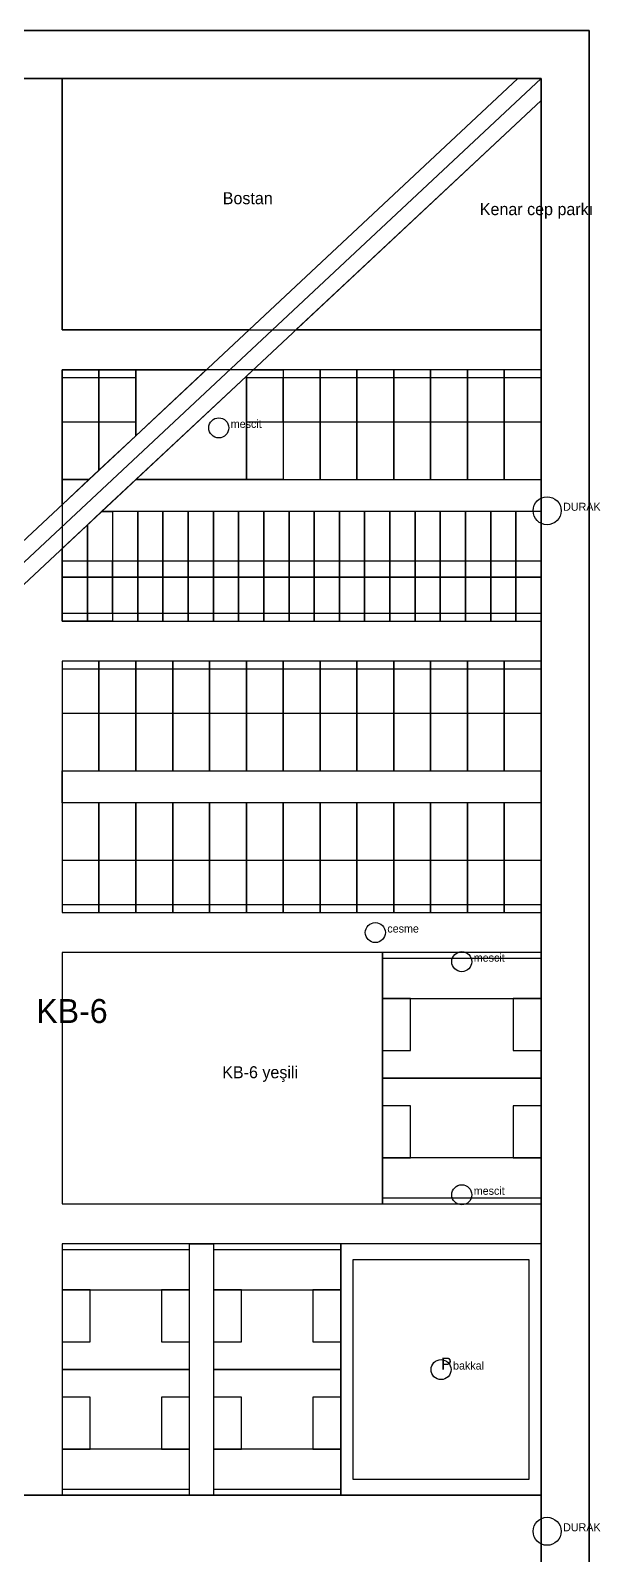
# Model space of a CAD drawing. Header units: metres. Extents: x 0 to 806, y 0 to 750.
# Drawn here: x 660.4 to 802.8, y 368.9 to 750 of the extents above; entities that cross this region are included whole.
import ezdxf

# ---------------------------------------------------------------- set-up
doc = ezdxf.new("R2010")
doc.units = ezdxf.units.M
for name, color, linetype in [('ADA_ORTAK', 82, 'Continuous'), ('BINA_T1', 34, 'Continuous'), ('BINA_T2', 24, 'Continuous'), ('BINA_T3', 14, 'Continuous'), ('CEP_YESIL', 63, 'Continuous'), ('DONATI_ARSA', 150, 'Continuous'), ('DONATI_BINA', 5, 'Continuous'), ('KOMSULUK_BIRIMI', 6, 'Continuous'), ('METIN', 7, 'Continuous'), ('PARSEL_T1', 32, 'Continuous'), ('PARSEL_T2', 32, 'Continuous'), ('PARSEL_T3', 32, 'Continuous'), ('SEMBOL', 1, 'Continuous'), ('SINIR', 7, 'Continuous'), ('T1_GENISLEME', 34, 'Continuous'), ('YESIL', 3, 'Continuous'), ('YOL_S1_CADDE', 8, 'Continuous'), ('YOL_S2', 9, 'Continuous'), ('YOL_S3_YAYA', 30, 'Continuous'), ('YOL_TOPLAYICI', 8, 'Continuous')]:
    doc.layers.add(name, color=color, linetype=linetype)

msp = doc.modelspace()

# ---------------------------------------------------------------- linework, layer by layer
at = {"layer": 'ADA_ORTAK'}
for points in [[(668.33, 637.8), (675.04, 637.8), (668.33, 631.52)], [(788, 637.8), (788, 629.8), (678.2, 629.8), (686.75, 637.8)], [(668.33, 557), (668.33, 565), (788, 565), (788, 557)]]:
    msp.add_lwpolyline(points, close=True, dxfattribs=at)
at = {"layer": 'BINA_T1'}
for points in [[(674.63, 604.4), (674.63, 613.4), (668.33, 613.4), (668.33, 604.4)], [(680.93, 604.4), (680.93, 613.4), (674.63, 613.4), (674.63, 604.4)], [(687.23, 604.4), (687.23, 613.4), (680.93, 613.4), (680.93, 604.4)], [(693.53, 604.4), (693.53, 613.4), (687.23, 613.4), (687.23, 604.4)], [(699.82, 604.4), (699.82, 613.4), (693.53, 613.4), (693.53, 604.4)], [(706.12, 604.4), (706.12, 613.4), (699.82, 613.4), (699.82, 604.4)], [(712.42, 604.4), (712.42, 613.4), (706.12, 613.4), (706.12, 604.4)], [(718.72, 604.4), (718.72, 613.4), (712.42, 613.4), (712.42, 604.4)], [(725.02, 604.4), (725.02, 613.4), (718.72, 613.4), (718.72, 604.4)], [(731.32, 604.4), (731.32, 613.4), (725.02, 613.4), (725.02, 604.4)], [(737.61, 604.4), (737.61, 613.4), (731.32, 613.4), (731.32, 604.4)], [(743.91, 604.4), (743.91, 613.4), (737.61, 613.4), (737.61, 604.4)], [(750.21, 604.4), (750.21, 613.4), (743.91, 613.4), (743.91, 604.4)], [(756.51, 604.4), (756.51, 613.4), (750.21, 613.4), (750.21, 604.4)], [(762.81, 604.4), (762.81, 613.4), (756.51, 613.4), (756.51, 604.4)], [(769.11, 604.4), (769.11, 613.4), (762.81, 613.4), (762.81, 604.4)], [(775.4, 604.4), (775.4, 613.4), (769.11, 613.4), (769.11, 604.4)], [(781.7, 604.4), (781.7, 613.4), (775.4, 613.4), (775.4, 604.4)], [(788, 604.4), (788, 613.4), (781.7, 613.4), (781.7, 604.4)]]:
    msp.add_lwpolyline(points, close=True, dxfattribs=at)
at = {"layer": 'BINA_T2'}
for points in [[(677.54, 652.2), (677.54, 663.2), (668.33, 663.2), (668.33, 652.2)], [(686.74, 652.2), (686.74, 663.2), (677.54, 663.2), (677.54, 652.2)], [(723.56, 652.2), (723.56, 663.2), (714.36, 663.2), (714.36, 652.2)], [(732.77, 652.2), (732.77, 663.2), (723.56, 663.2), (723.56, 652.2)], [(741.97, 652.2), (741.97, 663.2), (732.77, 663.2), (732.77, 652.2)], [(751.18, 652.2), (751.18, 663.2), (741.97, 663.2), (741.97, 652.2)], [(760.38, 652.2), (760.38, 663.2), (751.18, 663.2), (751.18, 652.2)], [(769.59, 652.2), (769.59, 663.2), (760.38, 663.2), (760.38, 652.2)], [(778.79, 652.2), (778.79, 663.2), (769.59, 663.2), (769.59, 652.2)], [(788, 652.2), (788, 663.2), (778.79, 663.2), (778.79, 652.2)], [(677.54, 579.4), (677.54, 590.4), (668.33, 590.4), (668.33, 579.4)], [(686.74, 579.4), (686.74, 590.4), (677.54, 590.4), (677.54, 579.4)], [(695.95, 579.4), (695.95, 590.4), (686.74, 590.4), (686.74, 579.4)], [(705.15, 579.4), (705.15, 590.4), (695.95, 590.4), (695.95, 579.4)], [(714.36, 579.4), (714.36, 590.4), (705.15, 590.4), (705.15, 579.4)], [(723.56, 579.4), (723.56, 590.4), (714.36, 590.4), (714.36, 579.4)], [(732.77, 579.4), (732.77, 590.4), (723.56, 590.4), (723.56, 579.4)], [(741.97, 579.4), (741.97, 590.4), (732.77, 590.4), (732.77, 579.4)], [(751.18, 579.4), (751.18, 590.4), (741.97, 590.4), (741.97, 579.4)], [(760.38, 579.4), (760.38, 590.4), (751.18, 590.4), (751.18, 579.4)], [(769.59, 579.4), (769.59, 590.4), (760.38, 590.4), (760.38, 579.4)], [(778.79, 579.4), (778.79, 590.4), (769.59, 590.4), (769.59, 579.4)], [(788, 579.4), (788, 590.4), (778.79, 590.4), (778.79, 579.4)], [(677.54, 531.6), (677.54, 542.6), (668.33, 542.6), (668.33, 531.6)], [(686.74, 531.6), (686.74, 542.6), (677.54, 542.6), (677.54, 531.6)], [(695.95, 531.6), (695.95, 542.6), (686.74, 542.6), (686.74, 531.6)], [(705.15, 531.6), (705.15, 542.6), (695.95, 542.6), (695.95, 531.6)], [(714.36, 531.6), (714.36, 542.6), (705.15, 542.6), (705.15, 531.6)], [(723.56, 531.6), (723.56, 542.6), (714.36, 542.6), (714.36, 531.6)], [(732.77, 531.6), (732.77, 542.6), (723.56, 542.6), (723.56, 531.6)], [(741.97, 531.6), (741.97, 542.6), (732.77, 542.6), (732.77, 531.6)], [(751.18, 531.6), (751.18, 542.6), (741.97, 542.6), (741.97, 531.6)], [(760.38, 531.6), (760.38, 542.6), (751.18, 542.6), (751.18, 531.6)], [(769.59, 531.6), (769.59, 542.6), (760.38, 542.6), (760.38, 531.6)], [(778.79, 531.6), (778.79, 542.6), (769.59, 542.6), (769.59, 531.6)], [(788, 531.6), (788, 542.6), (778.79, 542.6), (778.79, 531.6)]]:
    msp.add_lwpolyline(points, close=True, dxfattribs=at)
at = {"layer": 'BINA_T3'}
for points in [[(788, 508.1), (788, 518.1), (748.33, 518.1), (748.33, 508.1)], [(755.33, 495.1), (755.33, 508.1), (748.33, 508.1), (748.33, 495.1)], [(788, 495.1), (788, 508.1), (781, 508.1), (781, 495.1)], [(755.33, 468.3), (755.33, 481.3), (748.33, 481.3), (748.33, 468.3)], [(788, 468.3), (788, 481.3), (781, 481.3), (781, 468.3)], [(788, 458.3), (788, 468.3), (748.33, 468.3), (748.33, 458.3)], [(700.17, 435.3), (700.17, 445.3), (668.33, 445.3), (668.33, 435.3)], [(738, 435.3), (738, 445.3), (706.17, 445.3), (706.17, 435.3)], [(675.33, 422.3), (675.33, 435.3), (668.33, 435.3), (668.33, 422.3)], [(700.17, 422.3), (700.17, 435.3), (693.17, 435.3), (693.17, 422.3)], [(713.17, 422.3), (713.17, 435.3), (706.17, 435.3), (706.17, 422.3)], [(738, 422.3), (738, 435.3), (731, 435.3), (731, 422.3)], [(675.33, 395.5), (675.33, 408.5), (668.33, 408.5), (668.33, 395.5)], [(700.17, 395.5), (700.17, 408.5), (693.17, 408.5), (693.17, 395.5)], [(713.17, 395.5), (713.17, 408.5), (706.17, 408.5), (706.17, 395.5)], [(738, 395.5), (738, 408.5), (731, 408.5), (731, 395.5)], [(700.17, 385.5), (700.17, 395.5), (668.33, 395.5), (668.33, 385.5)], [(738, 385.5), (738, 395.5), (706.17, 395.5), (706.17, 385.5)]]:
    msp.add_lwpolyline(points, close=True, dxfattribs=at)
at = {"layer": 'CEP_YESIL'}
for points in [[(686.74, 648.75), (686.74, 665.2), (704.33, 665.2)], [(714.36, 663.63), (714.36, 637.8), (686.75, 637.8)]]:
    msp.add_lwpolyline(points, close=True, dxfattribs=at)
at = {"layer": 'DONATI_ARSA'}
msp.add_lwpolyline([(788, 384), (788, 446.8), (738, 446.8), (738, 384)], close=True, dxfattribs=at)
at = {"layer": 'DONATI_BINA'}
msp.add_lwpolyline([(785, 388), (785, 442.8), (741, 442.8), (741, 388)], close=True, dxfattribs=at)
at = {"layer": 'KOMSULUK_BIRIMI'}
for points in [[(788, 738), (409.62, 384), (409, 384), (409, 738)], [(788, 738), (788, 384), (409.62, 384)]]:
    msp.add_lwpolyline(points, close=True, dxfattribs=at)
at = {"layer": 'PARSEL_T1'}
for points in [[(680.93, 629.8), (680.93, 602.4), (674.63, 602.4), (674.63, 626.46), (678.2, 629.8)], [(687.23, 602.4), (687.23, 629.8), (680.93, 629.8), (680.93, 602.4)], [(693.53, 602.4), (693.53, 629.8), (687.23, 629.8), (687.23, 602.4)], [(699.82, 602.4), (699.82, 629.8), (693.53, 629.8), (693.53, 602.4)], [(706.12, 602.4), (706.12, 629.8), (699.82, 629.8), (699.82, 602.4)], [(712.42, 602.4), (712.42, 629.8), (706.12, 629.8), (706.12, 602.4)], [(718.72, 602.4), (718.72, 629.8), (712.42, 629.8), (712.42, 602.4)], [(725.02, 602.4), (725.02, 629.8), (718.72, 629.8), (718.72, 602.4)], [(731.32, 602.4), (731.32, 629.8), (725.02, 629.8), (725.02, 602.4)], [(737.61, 602.4), (737.61, 629.8), (731.32, 629.8), (731.32, 602.4)], [(743.91, 602.4), (743.91, 629.8), (737.61, 629.8), (737.61, 602.4)], [(750.21, 602.4), (750.21, 629.8), (743.91, 629.8), (743.91, 602.4)], [(756.51, 602.4), (756.51, 629.8), (750.21, 629.8), (750.21, 602.4)], [(762.81, 602.4), (762.81, 629.8), (756.51, 629.8), (756.51, 602.4)], [(769.11, 602.4), (769.11, 629.8), (762.81, 629.8), (762.81, 602.4)], [(775.4, 602.4), (775.4, 629.8), (769.11, 629.8), (769.11, 602.4)], [(781.7, 602.4), (781.7, 629.8), (775.4, 629.8), (775.4, 602.4)], [(788, 602.4), (788, 629.8), (781.7, 629.8), (781.7, 602.4)], [(674.63, 602.4), (668.33, 602.4), (668.33, 620.57), (674.63, 626.46)]]:
    msp.add_lwpolyline(points, close=True, dxfattribs=at)
at = {"layer": 'PARSEL_T2'}
for points in [[(668.33, 637.8), (668.33, 665.2), (677.54, 665.2), (677.54, 640.13), (675.04, 637.8)], [(677.54, 665.2), (686.74, 665.2), (686.74, 648.75), (677.54, 640.13)], [(723.56, 665.2), (723.56, 637.8), (714.36, 637.8), (714.36, 663.63), (716.04, 665.2)], [(732.77, 637.8), (732.77, 665.2), (723.56, 665.2), (723.56, 637.8)], [(741.97, 637.8), (741.97, 665.2), (732.77, 665.2), (732.77, 637.8)], [(751.18, 637.8), (751.18, 665.2), (741.97, 665.2), (741.97, 637.8)], [(760.38, 637.8), (760.38, 665.2), (751.18, 665.2), (751.18, 637.8)], [(769.59, 637.8), (769.59, 665.2), (760.38, 665.2), (760.38, 637.8)], [(778.79, 637.8), (778.79, 665.2), (769.59, 665.2), (769.59, 637.8)], [(788, 637.8), (788, 665.2), (778.79, 665.2), (778.79, 637.8)], [(677.54, 565), (677.54, 592.4), (668.33, 592.4), (668.33, 565)], [(686.74, 565), (686.74, 592.4), (677.54, 592.4), (677.54, 565)], [(695.95, 565), (695.95, 592.4), (686.74, 592.4), (686.74, 565)], [(705.15, 565), (705.15, 592.4), (695.95, 592.4), (695.95, 565)], [(714.36, 565), (714.36, 592.4), (705.15, 592.4), (705.15, 565)], [(723.56, 565), (723.56, 592.4), (714.36, 592.4), (714.36, 565)], [(732.77, 565), (732.77, 592.4), (723.56, 592.4), (723.56, 565)], [(741.97, 565), (741.97, 592.4), (732.77, 592.4), (732.77, 565)], [(751.18, 565), (751.18, 592.4), (741.97, 592.4), (741.97, 565)], [(760.38, 565), (760.38, 592.4), (751.18, 592.4), (751.18, 565)], [(769.59, 565), (769.59, 592.4), (760.38, 592.4), (760.38, 565)], [(778.79, 565), (778.79, 592.4), (769.59, 592.4), (769.59, 565)], [(788, 565), (788, 592.4), (778.79, 592.4), (778.79, 565)], [(677.54, 529.6), (677.54, 557), (668.33, 557), (668.33, 529.6)], [(686.74, 529.6), (686.74, 557), (677.54, 557), (677.54, 529.6)], [(695.95, 529.6), (695.95, 557), (686.74, 557), (686.74, 529.6)], [(705.15, 529.6), (705.15, 557), (695.95, 557), (695.95, 529.6)], [(714.36, 529.6), (714.36, 557), (705.15, 557), (705.15, 529.6)], [(723.56, 529.6), (723.56, 557), (714.36, 557), (714.36, 529.6)], [(732.77, 529.6), (732.77, 557), (723.56, 557), (723.56, 529.6)], [(741.97, 529.6), (741.97, 557), (732.77, 557), (732.77, 529.6)], [(751.18, 529.6), (751.18, 557), (741.97, 557), (741.97, 529.6)], [(760.38, 529.6), (760.38, 557), (751.18, 557), (751.18, 529.6)], [(769.59, 529.6), (769.59, 557), (760.38, 557), (760.38, 529.6)], [(778.79, 529.6), (778.79, 557), (769.59, 557), (769.59, 529.6)], [(788, 529.6), (788, 557), (778.79, 557), (778.79, 529.6)]]:
    msp.add_lwpolyline(points, close=True, dxfattribs=at)
at = {"layer": 'PARSEL_T3'}
for points in [[(788, 488.2), (788, 519.6), (748.33, 519.6), (748.33, 488.2)], [(788, 456.8), (788, 488.2), (748.33, 488.2), (748.33, 456.8)], [(700.17, 415.4), (700.17, 446.8), (668.33, 446.8), (668.33, 415.4)], [(738, 415.4), (738, 446.8), (706.17, 446.8), (706.17, 415.4)], [(700.17, 384), (700.17, 415.4), (668.33, 415.4), (668.33, 384)], [(738, 384), (738, 415.4), (706.17, 415.4), (706.17, 384)]]:
    msp.add_lwpolyline(points, close=True, dxfattribs=at)
at = {"layer": 'SEMBOL'}
for centre, radius in [((707.46, 650.71), 2.5), ((789.5, 630), 3.5), ((746.58, 524.6), 2.5), ((768.17, 517.33), 2.5), ((768.17, 459.08), 2.5), ((763, 415.4), 2.5), ((789.5, 375), 3.5)]:
    msp.add_circle(centre, radius, dxfattribs=at)
at = {"layer": 'SINIR'}
msp.add_lwpolyline([(800, 0), (800, 750), (0, 750), (0, 0)], close=True, dxfattribs=at)
at = {"layer": 'T1_GENISLEME'}
for points in [[(674.63, 613.4), (674.63, 617.4), (668.33, 617.4), (668.33, 613.4)], [(680.93, 613.4), (680.93, 617.4), (674.63, 617.4), (674.63, 613.4)], [(687.23, 613.4), (687.23, 617.4), (680.93, 617.4), (680.93, 613.4)], [(693.53, 613.4), (693.53, 617.4), (687.23, 617.4), (687.23, 613.4)], [(699.82, 613.4), (699.82, 617.4), (693.53, 617.4), (693.53, 613.4)], [(706.12, 613.4), (706.12, 617.4), (699.82, 617.4), (699.82, 613.4)], [(712.42, 613.4), (712.42, 617.4), (706.12, 617.4), (706.12, 613.4)], [(718.72, 613.4), (718.72, 617.4), (712.42, 617.4), (712.42, 613.4)], [(725.02, 613.4), (725.02, 617.4), (718.72, 617.4), (718.72, 613.4)], [(731.32, 613.4), (731.32, 617.4), (725.02, 617.4), (725.02, 613.4)], [(737.61, 613.4), (737.61, 617.4), (731.32, 617.4), (731.32, 613.4)], [(743.91, 613.4), (743.91, 617.4), (737.61, 617.4), (737.61, 613.4)], [(750.21, 613.4), (750.21, 617.4), (743.91, 617.4), (743.91, 613.4)], [(756.51, 613.4), (756.51, 617.4), (750.21, 617.4), (750.21, 613.4)], [(762.81, 613.4), (762.81, 617.4), (756.51, 617.4), (756.51, 613.4)], [(769.11, 613.4), (769.11, 617.4), (762.81, 617.4), (762.81, 613.4)], [(775.4, 613.4), (775.4, 617.4), (769.11, 617.4), (769.11, 613.4)], [(781.7, 613.4), (781.7, 617.4), (775.4, 617.4), (775.4, 613.4)], [(788, 613.4), (788, 617.4), (781.7, 617.4), (781.7, 613.4)]]:
    msp.add_lwpolyline(points, close=True, dxfattribs=at)
at = {"layer": 'YESIL'}
for points in [[(668.33, 738), (782.15, 738), (715.02, 675.2), (668.33, 675.2)], [(726.73, 675.2), (788, 732.52), (788, 675.2)], [(748.33, 456.8), (748.33, 519.6), (668.33, 519.6), (668.33, 456.8)]]:
    msp.add_lwpolyline(points, close=True, dxfattribs=at)
at = {"layer": 'YOL_S1_CADDE'}
msp.add_lwpolyline([(409, 12), (391, 12), (391, 366), (12, 366), (12, 384), (391, 384), (391, 738), (409, 738), (409, 384), (788, 384), (788, 366), (409, 366)], close=True, dxfattribs=at)
at = {"layer": 'YOL_S2'}
msp.add_lwpolyline([(658.33, 738), (668.33, 738), (668.33, 675.2), (788, 675.2), (788, 665.2), (668.33, 665.2), (668.33, 602.4), (788, 602.4), (788, 592.4), (668.33, 592.4), (668.33, 529.6), (788, 529.6), (788, 519.6), (668.33, 519.6), (668.33, 456.8), (788, 456.8), (788, 446.8), (668.33, 446.8), (668.33, 384), (658.33, 384)], dxfattribs=at)
at = {"layer": 'YOL_S3_YAYA'}
for points in [[(432.58, 400), (420.87, 400), (782.15, 738), (788, 738), (788, 732.52)], [(700.17, 384), (700.17, 446.8), (706.17, 446.8), (706.17, 384)]]:
    msp.add_lwpolyline(points, close=True, dxfattribs=at)
at = {"layer": 'YOL_TOPLAYICI'}
for points in [[(0, 0), (0, 750), (800, 750), (800, 0)], [(788, 738), (12, 738), (12, 12), (788, 12)]]:
    msp.add_lwpolyline(points, close=True, dxfattribs=at)

# ---------------------------------------------------------------- texts
at = {"layer": 'METIN'}
for s, height, p in [('Bostan', 3, (708.46, 706.6)), ('Kenar cep parkı', 3, (772.68, 703.86)), ('KB-6', 6, (661.87, 502)), ('KB-6 yeşili', 3, (708.33, 488.2)), ('P', 3, (763, 415.4))]:
    msp.add_text(s, height=height, dxfattribs=at).set_placement(p)
at = {"layer": 'SEMBOL'}
for s, p in [('mescit', (710.46, 650.71)), ('DURAK', (793.5, 630)), ('cesme', (749.58, 524.6)), ('mescit', (771.17, 517.33)), ('mescit', (771.17, 459.08)), ('bakkal', (766, 415.4)), ('DURAK', (793.5, 375))]:
    msp.add_text(s, height=2, dxfattribs=at).set_placement(p)

doc.saveas('drawing.dxf')
